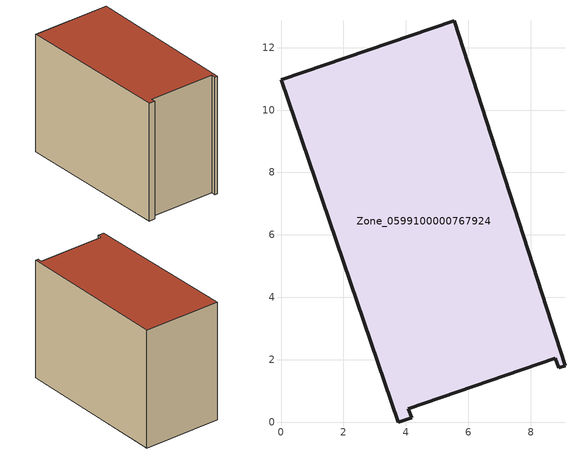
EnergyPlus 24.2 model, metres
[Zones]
Zone_0599100000767924
 floor ground (C_G): 0,10.97 5.54,12.86 9.09,1.81 8.89,1.75 8.79,2.05 4.08,0.44 4.18,0.15 3.75,0 z0
 wall outside (C_F): 5.54,12.86 0,10.97 3.75,0 4.18,0.15 4.08,0.44 8.79,2.05 8.89,1.75 9.09,1.81 5.54,12.86 z0:8.7
 roof outside (C_R): 9.09,1.81 5.54,12.86 0,10.97 3.75,0 4.18,0.15 4.08,0.44 8.79,2.05 8.89,1.75 z8.7
[BUILDING]
Pand.0599100000767924: North Axis=0; Terrain=City; Loads Convergence Tolerance Value=0.04; Temperature Convergence Tolerance Value=0.4; Solar Distribution=FullExterior; Maximum Number of Warmup Days=25; Minimum Number of Warmup Days=1
[Site:Location]
Rotterdam.The.Hague.AP_ZH_NLD Design_Conditions: Latitude=51.96; Longitude=4.45; Time Zone=1; Elevation=-4.5
[SITE:GROUNDTEMPERATURE:BUILDINGSURFACE]
18, 18, 18, 18, 18, 18, 18, 18, 18, 18, 18, 18
[MATERIAL] Thermal Absorptance=0.9; Solar Absorptance=0.7; Visible Absorptance=0.7
Name | Roughness | Thickness | Conductivity | Density | Specific Heat
G.TC.2006-2014 | MediumSmooth | 0.15 | 0.06 | 540 | 1210
F.TC.2006-2014 | Rough | 0.3 | 0.12 | 1920 | 840
R.TC.2006-2014 | MediumRough | 0.2 | 0.08 | 1500 | 1000
[CONSTRUCTION]
C_G: G.TC.2006-2014
C_F: F.TC.2006-2014
C_R: R.TC.2006-2014
[ZONE]
Zone_0599100000767924: Type=1; Multiplier=1; Ceiling Height=Autocalculate; Volume=Autocalculate; Floor Area=autocalculate; Part of Total Floor Area=Yes
[ZONEINFILTRATION:DESIGNFLOWRATE]
Infil_Zone_0599100000767924: Zone or ZoneList or Space or SpaceList=Zone_0599100000767924; Schedule=AlwaysOn; Design Flow Rate Calculation Method=Flow/Area; Flow Rate per Floor Area=0.0015; Constant Term Coefficient=1; Temperature Term Coefficient=0; Velocity Term Coefficient=0; Velocity Squared Term Coefficient=0
[HVACTEMPLATE:ZONE:IDEALLOADSAIRSYSTEM]
Zone_0599100000767924: Maximum Heating Supply Air Temperature=50; Minimum Cooling Supply Air Temperature=13; Maximum Heating Supply Air Humidity Ratio=0.0156; Minimum Cooling Supply Air Humidity Ratio=0.0077; Heating Limit=NoLimit; Cooling Limit=NoLimit; Dehumidification Control Type=ConstantSensibleHeatRatio; Cooling Sensible Heat Ratio=0.7; Dehumidification Setpoint=60; Humidification Control Type=None; Humidification Setpoint=30; Outdoor Air Method=None; Outdoor Air Flow Rate per Person=0.00944; Outdoor Air Flow Rate per Zone Floor Area=0; Outdoor Air Flow Rate per Zone=0; Demand Controlled Ventilation Type=None; Outdoor Air Economizer Type=NoEconomizer; Heat Recovery Type=None; Sensible Heat Recovery Effectiveness=0.7; Latent Heat Recovery Effectiveness=0.65
[ZONECONTROL:THERMOSTAT]
ThermostatControl_Zone_0599100000767924: Zone or ZoneList=Zone_0599100000767924; Control Type Schedule=DualSetpointControlType; Control 1=Thermostat_Zone_0599100000767924; Temperature Difference Between Cutout And Setpoint=0
[THERMOSTATSETPOINT:DUALSETPOINT]
Thermostat_Zone_0599100000767924: Heating Setpoint Temperature Schedule=HeatingSetpoint_Zone_0599100000767924; Cooling Setpoint Temperature Schedule=CoolingSetpoint_Zone_0599100000767924
[SCHEDULE:COMPACT]
HeatingSetpoint_Zone_0599100000767924: Through: 12/31, For: AllDays, Until: 24:00, 21
CoolingSetpoint_Zone_0599100000767924: Through: 12/31, For: AllDays, Until: 24:00, 24
DualSetpointControlType: Through: 12/31, For: AllDays, Until: 24:00, 4
AlwaysOn: Through: 12/31, For: AllDays, Until: 24:00, 1
